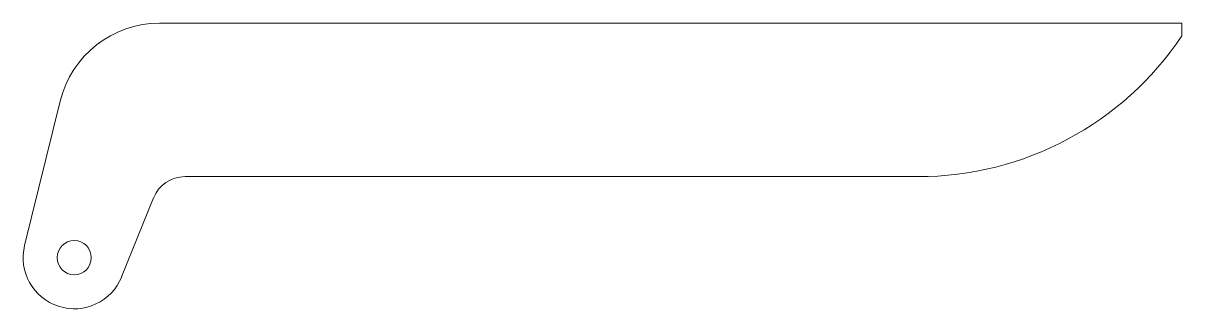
# Model space of a CAD drawing. Header units: millimetres. Extents: x -6 to 130, y -6 to 28.
import ezdxf

# ---------------------------------------------------------------- set-up
doc = ezdxf.new("R2010")
doc.units = ezdxf.units.MM
doc.layers.get('0').update_dxf_attribs({"linetype": 'CONTINUOUS', "lineweight": 0})

msp = doc.modelspace()

# ---------------------------------------------------------------- linework, layer by layer
for p, q in [((10, 27.5), (130, 27.5)), ((130, 27.5), (130, 26)), ((-5.83, 1.44), (-1.65, 18.37)), ((99.05, 9.5), (13, 9.5)), ((5.56, -2.24), (9.29, 7))]:
    msp.add_line(p, q)
msp.add_circle((0, 0), 2)
for centre, radius, start, end in [((10, 15.5), 12, 90, 166.1538), ((99.05, 46.78), 37.28, 270, 326.1234), ((13, 5.5), 4, 90, 158.0399), ((0, 0), 6, 166.1538, 338.0399)]:
    msp.add_arc(centre, radius, start, end)

doc.saveas('drawing.dxf')
